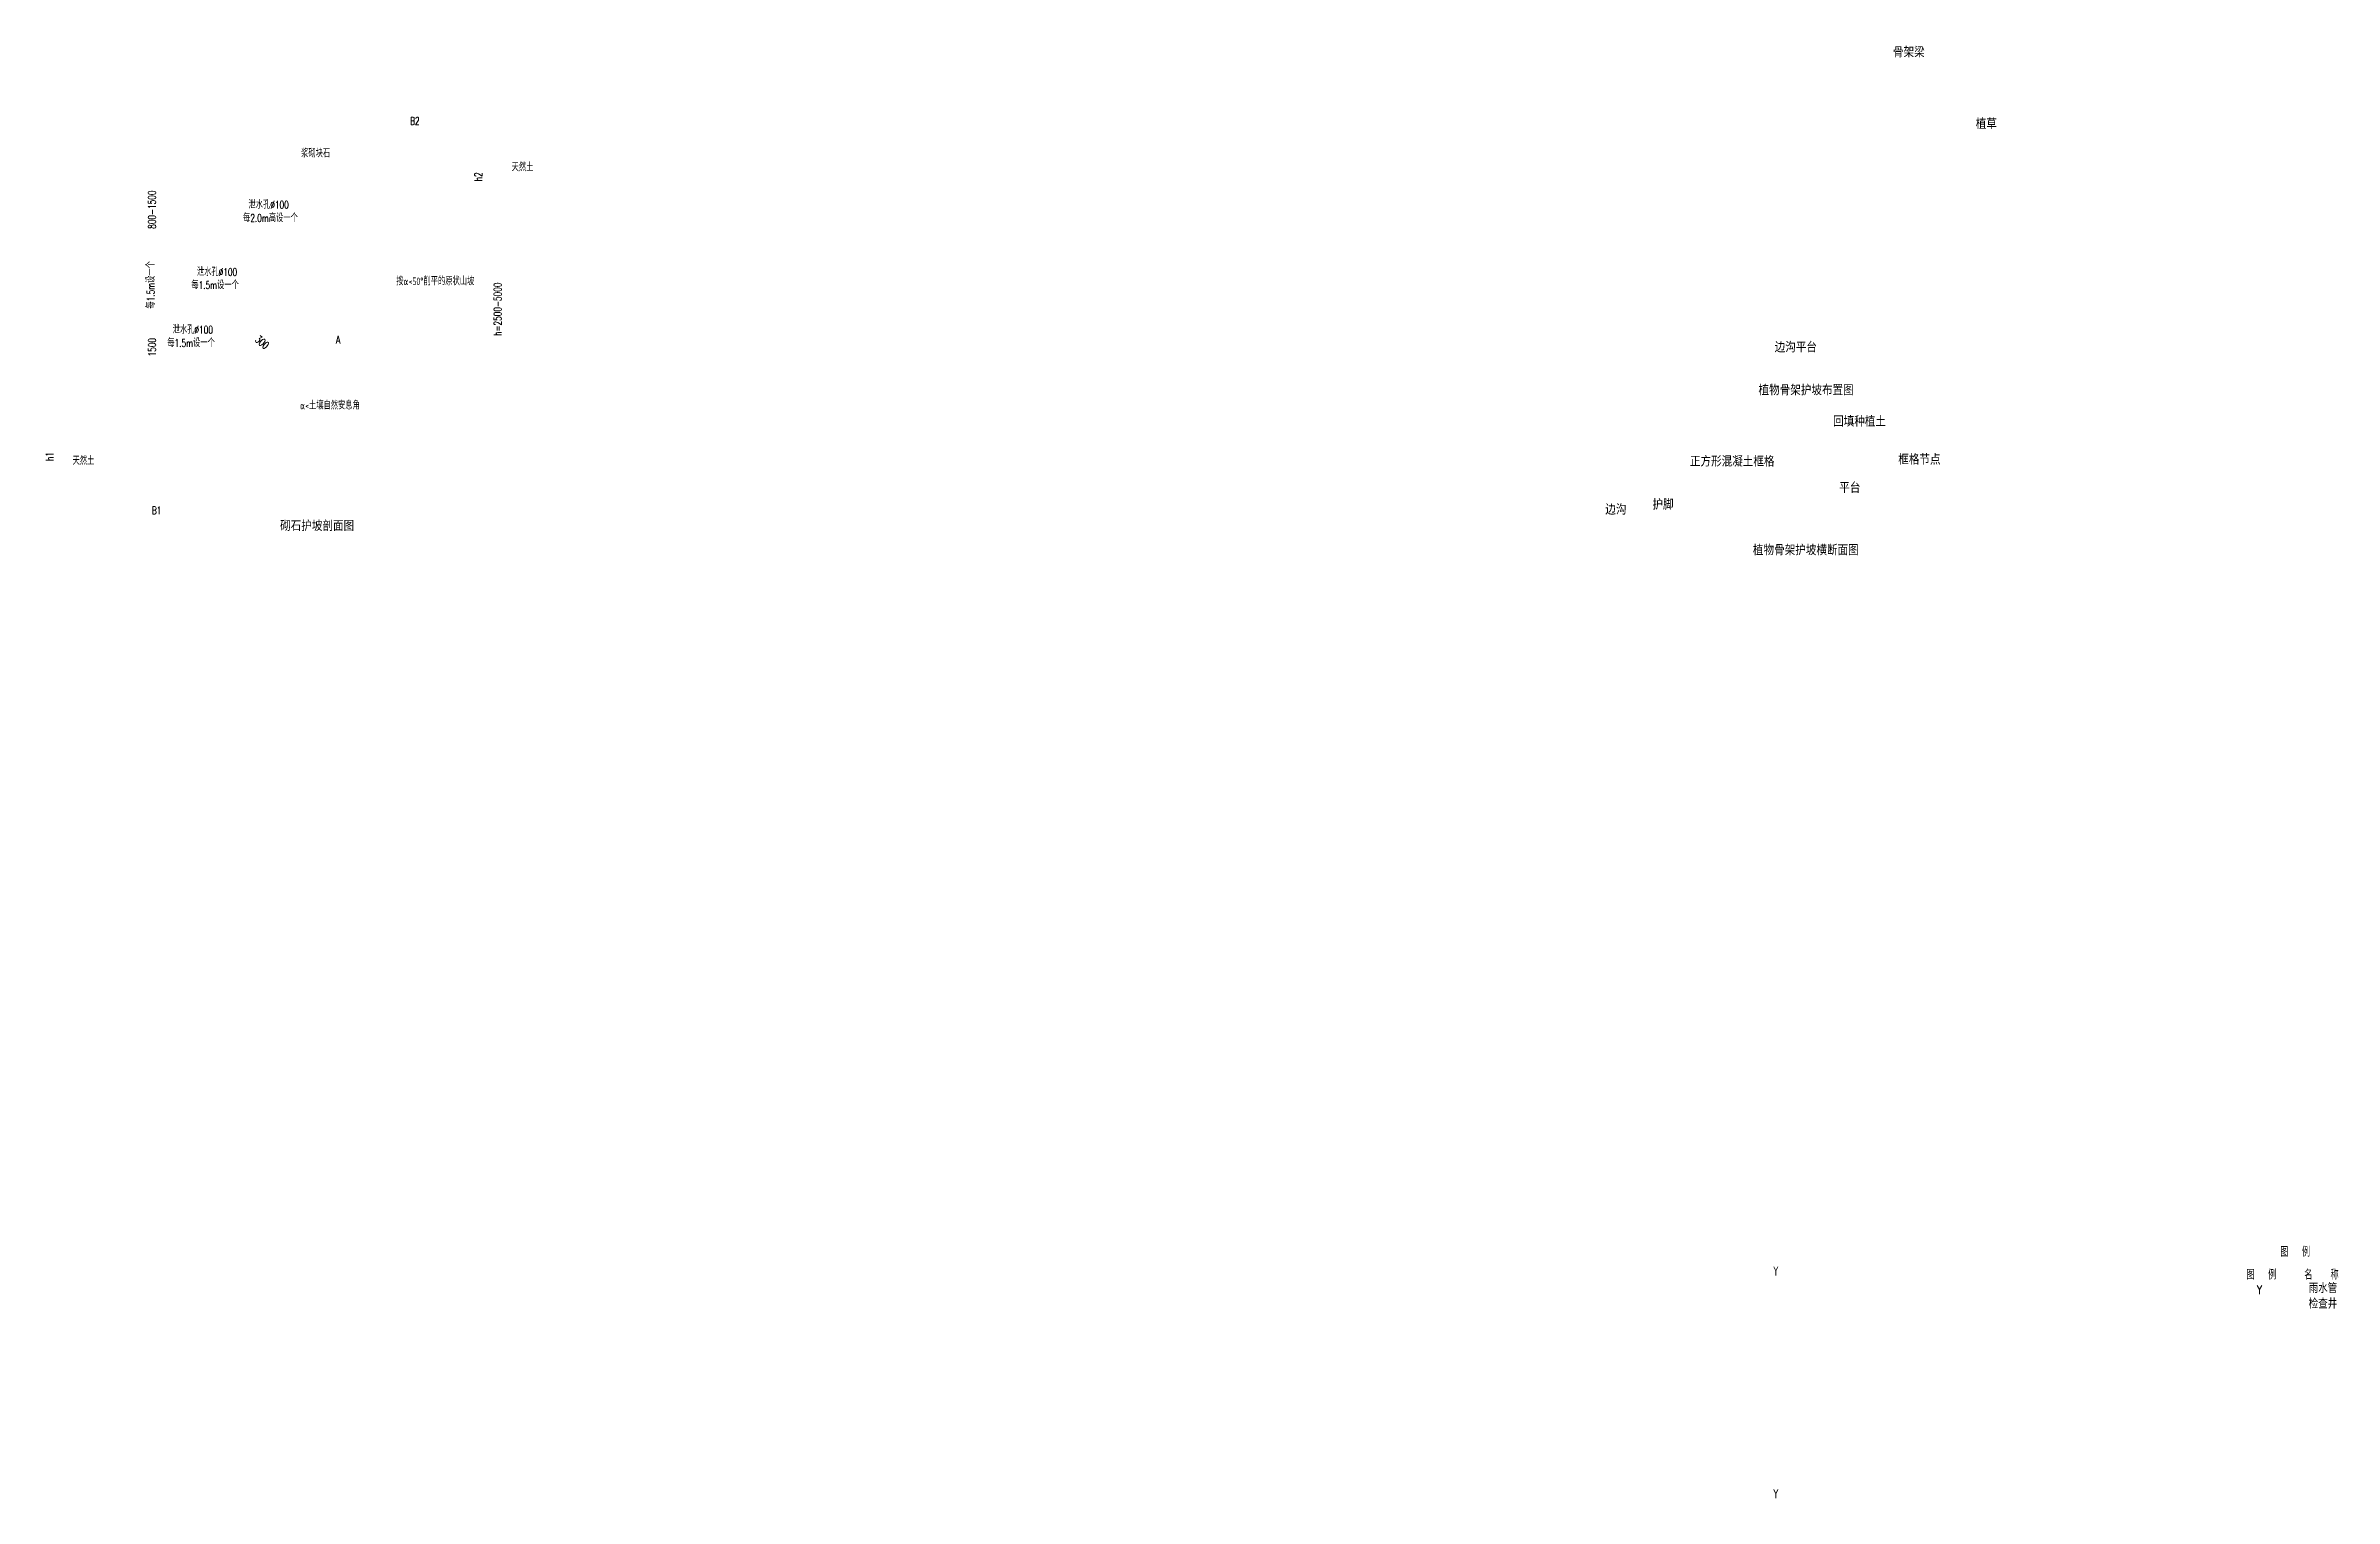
# Model space of a CAD drawing. Header units: millimetres. Extents: x 247 to 4563, y -2787 to 1016.
# Drawn here: x 2596 to 3786, y 260 to 1016 of the extents above; entities that cross this region are included whole.
import ezdxf
from ezdxf.enums import TextEntityAlignment as Align

# ---------------------------------------------------------------- set-up
doc = ezdxf.new("R2010")
doc.units = ezdxf.units.MM
doc.layers.add('表格', color=7, linetype='Continuous')
doc.styles.add('2', font='romans99.shx', dxfattribs={"width": 0.7, "bigfont": 'hztxt99.shx'})
doc.styles.add('HZ', font='romans.shx', dxfattribs={"width": 0.7, "bigfont": 'hztxt.shx'})
doc.styles.add('HZTXT', font='txt.shx', dxfattribs={"width": 0.8, "bigfont": 'HZTXT'})

msp = doc.modelspace()

# ---------------------------------------------------------------- texts
at = {"style": 'HZTXT'}
for s, p in [('骨架梁', (3565.2, 1010, 1152000)), ('植草', (3605.5, 972.7, 1152000)), ('边沟平台', (3506.4, 856.5, 1152000))]:
    msp.add_text(s, height=5.5, dxfattribs=at).set_placement(p, align=Align.CENTER)
at = {"style": 'HZ', "width": 0.7}
for s, p in [('B2', (2785.5, 974.9)), ('浆砌块石', (2728.8, 958)), ('天然土', (2838.3, 950.8)), ('每2.0m高设一个', (2698.6, 924.4)), ('泄水孔%%C100', (2701.4, 931.3)), ('每1.5m设一个', (2671.7, 889.5)), ('泄水孔%%C100', (2674.6, 896.3)), ('按α<50°削平的原状山坡', (2778.3, 891.5)), ('泄水孔%%C100', (2662, 866.3)), ('每1.5m设一个', (2659.2, 859.4)), ('A', (2747, 861.1)), ('α<土壤自然安息角', (2728.3, 826.9)), ('天然土', (2609.9, 798.1)), ('B1', (2651.2, 772.3))]:
    msp.add_text(s, height=4, dxfattribs=at).set_placement(p)
for s, rotation, p in [('h2', 90, (2823, 945.5)), ('800-1500', 90, (2653.2, 920.8)), ('每1.5m设一个', 90, (2652.6, 879.3)), ('h=2500-5000', 90, (2833, 865.1)), ('1500', 90, (2653.3, 854.4)), ('300', 319.61, (2704.5, 862.6)), ('h1', 90, (2600, 800))]:
    msp.add_text(s, height=4, rotation=rotation, dxfattribs=at).set_placement(p)
at = {"style": 'HZTXT'}
for s, p in [('植物骨架护坡布置图', (3487, 834.2)), ('回填种植土', (3525.8, 817.9, 806400)), ('正方形混凝土框格', (3451.3, 797.1, 806400)), ('框格节点', (3559.7, 798.1, 806400)), ('平台', (3529, 783.4, 806400)), ('边沟', (3407.3, 772.1, 806400)), ('护脚', (3431.8, 774.7, 806400)), ('砌石护坡剖面图', (2717.9, 763.6)), ('植物骨架护坡横断面图', (3484.1, 751))]:
    msp.add_text(s, height=5.5, dxfattribs=at).set_placement(p)
at = {"style": '2', "width": 0.7}
for p in [(3496, 378.6), (3496, 262.7)]:
    msp.add_text('Y', height=4.5, dxfattribs=at).set_placement(p, align=Align.MIDDLE)
at = {"layer": '表格', "style": '2', "width": 0.7}
for s, p in [('图   例', (3758.4, 386.2, -1662)), ('图   例', (3740.8, 374.3)), ('名    称', (3770.9, 374.3))]:
    msp.add_text(s, height=4.5, dxfattribs=at).set_placement(p)
at = {"layer": '表格', "style": '2', "width": 0.75}
msp.add_text('Y', height=4.5, dxfattribs=at).set_placement((3747.6, 368.9), align=Align.MIDDLE)
at = {"layer": '表格', "style": '2'}
for s, p in [('雨水管', (3773.2, 367.3)), ('检查井', (3773.2, 359.2))]:
    msp.add_text(s, height=4.5, dxfattribs=at).set_placement(p)

doc.saveas('drawing.dxf')
